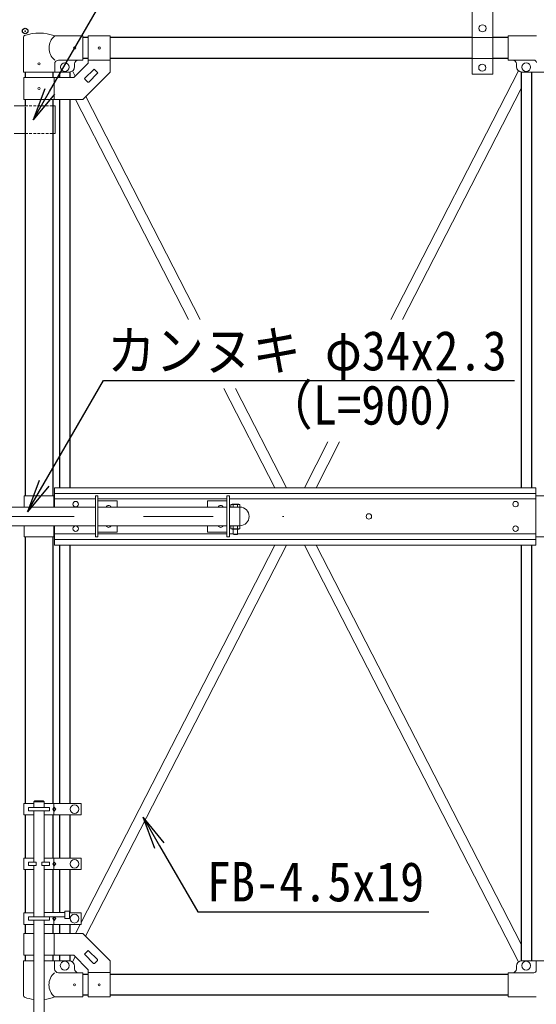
# Model space of a CAD drawing. Units: millimetres, scale not verified. Extents: x -6300 to 6300, y -4455 to 4455.
# Drawn here: x -2456 to -1512, y -1870 to -71 of the extents above; entities that cross this region are included whole.
import ezdxf
from ezdxf.enums import TextEntityAlignment as Align

# ---------------------------------------------------------------- set-up
doc = ezdxf.new("R2010")
doc.units = ezdxf.units.MM
doc.header["$LTSCALE"] = 20
doc.header["$PDMODE"] = 32
doc.header["$PDSIZE"] = 10
doc.linetypes.add('USER1', pattern=[50.8, 31.75, -6.35, 6.35, -6.35])
doc.linetypes.add('USER2', pattern=[0.375, 0.25, -0.125])
for name, color, linetype, lineweight in [('0-1_D-STR-TXT', 7, 'Continuous', 25), ('0-2_D-STR3', 3, 'Continuous', 13), ('0-3_D-STR1', 1, 'Continuous', 25), ('0-4_D-BMK', 2, 'USER1', 13), ('0-5_D-STR-DIM', 7, 'Continuous', 13), ('0-B_D-STR2', 7, 'Continuous', 13), ('0-E_1部材', 7, 'Continuous', 25)]:
    doc.layers.add(name, color=color, linetype=linetype, lineweight=lineweight)
doc.layers.add('0-A_Defpoints', color=7, linetype='Continuous')
doc.styles.add('ＭＳ ゴシック', font='')
doc.styles.get('ＭＳ ゴシック').set_extended_font_data('MS Gothic')

# ---------------------------------------------------------------- blocks, each defined once
blk = doc.blocks.new('MLeader7')
at = {"layer": '0-E_1部材'}
blk.add_line((-2208.97, -1585.56), (-2230.31, -1528.6), dxfattribs=at)
for points in [[(-2191.65, -1575.56), (-2230.31, -1528.6), (-2200.31, -1580.56)], [(-2200.31, -1580.56), (-2130.42, -1701.6), (-1718.77, -1701.6), (-1707.97, -1701.6)]]:
    blk.add_lwpolyline(points, dxfattribs=at)
blk = doc.blocks.new('MLeader8')
at = {"layer": '0-E_1部材'}
blk.add_line((-2402.78, -923.4), (-2441.44, -970.37), dxfattribs=at)
for points in [[(-2411.44, -918.4), (-2302.97, -730.52), (-1562.49, -730.52), (-1551.69, -730.52)], [(-2420.1, -913.4), (-2441.44, -970.37), (-2411.44, -918.4)]]:
    blk.add_lwpolyline(points, dxfattribs=at)
blk = doc.blocks.new('MLeader9')
at = {"layer": '0-5_D-STR-DIM', "lineweight": 25}
blk.add_line((-2392.51, -207.3), (-2431.17, -254.26), dxfattribs=at)
for points in [[(-2401.17, -202.3), (-2271.89, 21.63), (-1979.09, 21.63), (-1968.29, 21.63)], [(-2409.83, -197.3), (-2431.17, -254.26), (-2401.17, -202.3)]]:
    blk.add_lwpolyline(points, dxfattribs=at)

msp = doc.modelspace()

# ---------------------------------------------------------------- linework, layer by layer
at = {"layer": '0-2_D-STR3'}
for p, q in [((-1628.89, -37.93), (-1628.89, -170.93)), ((-1590.89, -37.93), (-1590.89, -170.93)), ((-2449.04, -166.93), (-2449.04, -103.24)), ((-2340.49, -100.93), (-2391.94, -100.93)), ((-2340.49, -100.93), (-2340.49, -144.93)), ((-2330.49, -100.68), (-2290.49, -100.68)), ((-2330.49, -100.68), (-2330.49, -150.36)), ((-2290.49, -100.68), (-2290.49, -166.93)), ((-1590.89, -103.71), (-1628.89, -103.71)), ((-1562.89, -100.93), (-1562.89, -144.93)), ((-1511.44, -100.93), (-1562.89, -100.93)), ((-1590.89, -142.16), (-1628.89, -142.16)), ((-2391.94, -166.93), (-2391.94, -151.93)), ((-2340.49, -144.93), (-2384.94, -144.93)), ((-2357.06, -176.93), (-2330.49, -150.36)), ((-2355.49, -151.93), (-2355.49, -156.93)), ((-2330.49, -145.18), (-2290.49, -145.18)), ((-1516.14, -144.93), (-1562.89, -144.93)), ((-1547.89, -151.93), (-1547.89, -156.93)), ((-2449.04, -166.93), (-2391.94, -166.93)), ((-2448.19, -176.93), (-2448.19, -216.93)), ((-2448.19, -176.93), (-2357.06, -176.93)), ((-2392.79, -176.93), (-2392.79, -216.93)), ((-2391.94, -166.93), (-2365.49, -166.93)), ((-2359.4, -164.78), (-2354.48, -174.35)), ((-2340.49, -216.93), (-2290.49, -166.93)), ((-2336.85, -178.22), (-2320.59, -161.96)), ((-2331.19, -185.3), (-2336.85, -179.64)), ((-2329.78, -185.3), (-2313.52, -169.03)), ((-2313.52, -167.62), (-2319.17, -161.96)), ((-1777.72, -619.28), (-1544.19, -164.78)), ((-1590.89, -170.93), (-1628.89, -170.93)), ((-1539.39, -167.35), (-1540.08, -166.66)), ((-1427.89, -166.93), (-1537.89, -166.93)), ((-1756.35, -619.28), (-1539.5, -197.21)), ((-2335.28, -211.72), (-2125.88, -619.28)), ((-2465.89, -228.88), (-2445.89, -228.88)), ((-2448.19, -216.93), (-2340.49, -216.93)), ((-2390.79, -228.88), (-2395.09, -228.88)), ((-2390.79, -228.88), (-2390.79, -278.88)), ((-2353.96, -216.93), (-2147.24, -619.28)), ((-2465.89, -278.88), (-2445.89, -278.88)), ((-2395.09, -278.88), (-2390.79, -278.88)), ((-2082.51, -745.26), (-1989.45, -926.38)), ((-2061.15, -745.26), (-1968.09, -926.38)), ((-1935.5, -926.38), (-1892.52, -842.72)), ((-1914.14, -926.38), (-1871.16, -842.72)), ((-2392.54, -926.38), (-1512.54, -926.38)), ((-2392.54, -926.38), (-2392.54, -961.88)), ((-1512.54, -926.38), (-1512.54, -1031.38)), ((-2447.49, -941.38), (-2447.49, -961.88)), ((-2447.49, -941.38), (-2392.54, -941.38)), ((-2393.49, -941.38), (-2393.49, -961.88)), ((-2392.54, -936.88), (-1512.54, -936.88)), ((-2317.49, -946.88), (-2392.54, -946.88)), ((-2317.49, -1016.38), (-2317.49, -941.38)), ((-2317.49, -941.38), (-2312.99, -941.38)), ((-2312.99, -1016.38), (-2312.99, -941.38)), ((-2076.99, -946.88), (-2312.99, -946.88)), ((-2312.99, -950.38), (-2277.49, -950.38)), ((-2277.49, -961.88), (-2277.49, -950.38)), ((-2112.49, -961.88), (-2112.49, -950.38)), ((-2076.99, -950.38), (-2112.49, -950.38)), ((-2076.99, -1016.38), (-2076.99, -941.38)), ((-2072.49, -941.38), (-2076.99, -941.38)), ((-2072.49, -1016.38), (-2072.49, -941.38)), ((-2072.49, -946.88), (-1512.54, -946.88)), ((-1512.54, -941.38), (-1454.09, -941.38)), ((-2317.49, -961.88), (-2594.29, -961.88)), ((-2076.99, -961.88), (-2312.99, -961.88)), ((-2053.54, -961.88), (-2072.49, -961.88)), ((-2069.64, -957.18), (-2069.64, -961.88)), ((-2053.44, -957.18), (-2069.64, -957.18)), ((-2055.48, -956.38), (-2067.74, -956.38)), ((-2065.54, -957.18), (-2065.54, -961.88)), ((-2057.54, -957.18), (-2057.54, -961.88)), ((-2053.54, -961.88), (-2053.54, -995.88)), ((-2053.44, -957.18), (-2053.44, -961.88)), ((-2317.49, -995.88), (-2594.29, -995.88)), ((-2393.49, -995.88), (-2393.49, -1016.38)), ((-2392.54, -995.88), (-2392.54, -1031.38)), ((-2076.99, -995.88), (-2312.99, -995.88)), ((-2312.99, -1007.38), (-2277.49, -1007.38)), ((-2277.49, -1007.38), (-2277.49, -995.88)), ((-2053.54, -995.88), (-2072.49, -995.88)), ((-2069.64, -995.88), (-2069.64, -1001.58)), ((-2053.44, -1001.58), (-2069.64, -1001.58)), ((-2055.1, -1002.38), (-2067.69, -1002.38)), ((-2065.54, -995.88), (-2065.54, -1001.58)), ((-2065.54, -1002.38), (-2065.54, -1011.08)), ((-2057.54, -995.88), (-2057.54, -1001.58)), ((-2057.54, -1002.38), (-2057.54, -1011.08)), ((-2053.44, -995.88), (-2053.44, -1001.58)), ((-2317.49, -1010.88), (-2392.54, -1010.88)), ((-2392.54, -1020.88), (-1512.54, -1020.88)), ((-2317.49, -1016.38), (-2312.99, -1016.38)), ((-2076.99, -1010.88), (-2312.99, -1010.88)), ((-2072.49, -1016.38), (-2076.99, -1016.38)), ((-2065.54, -1010.88), (-2072.49, -1010.88)), ((-2072.49, -1010.88), (-2065.54, -1010.88)), ((-2064.74, -1011.88), (-2065.54, -1011.08)), ((-2057.54, -1011.08), (-2065.54, -1011.08)), ((-2058.34, -1011.88), (-2064.74, -1011.88)), ((-2058.34, -1011.88), (-2057.54, -1011.08)), ((-2057.54, -1010.88), (-1512.54, -1010.88)), ((-1512.54, -1016.38), (-1454.09, -1016.38)), ((-2392.54, -1031.38), (-1512.54, -1031.38)), ((-2343.6, -1720.66), (-1989.45, -1031.38)), ((-2335.31, -1746.11), (-1968.09, -1031.38)), ((-1935.5, -1031.38), (-1544.19, -1792.98)), ((-1914.14, -1031.38), (-1539.5, -1760.55)), ((-2448.29, -1524.38), (-2448.29, -1503.38)), ((-2448.29, -1503.38), (-2430.1, -1503.38)), ((-2439.6, -1510.88), (-2439.6, -1516.88)), ((-2439.6, -1510.88), (-2401.6, -1510.88)), ((-2428.1, -1498.63), (-2430.1, -1500.63)), ((-2430.1, -1500.63), (-2430.1, -1510.88)), ((-2430.1, -1500.63), (-2411.1, -1500.63)), ((-2428.1, -1498.63), (-2413.1, -1498.63)), ((-2413.1, -1498.63), (-2411.1, -1500.63)), ((-2411.1, -1500.63), (-2411.1, -1510.88)), ((-2411.1, -1503.38), (-2343.6, -1503.38)), ((-2401.6, -1510.88), (-2401.6, -1516.88)), ((-2393.77, -1509.88), (-2395.1, -1513.88)), ((-2393.77, -1524.38), (-2393.77, -1503.38)), ((-2389.77, -1513.88), (-2393.77, -1509.88)), ((-2343.6, -1503.38), (-2343.6, -1524.38)), ((-2448.29, -1524.38), (-2430.1, -1524.38)), ((-2439.6, -1516.88), (-2401.6, -1516.88)), ((-2430.1, -1516.88), (-2430.1, -1610.88)), ((-2411.1, -1516.88), (-2411.1, -1610.88)), ((-2411.1, -1524.38), (-2343.6, -1524.38)), ((-2395.1, -1513.88), (-2393.77, -1517.88)), ((-2393.77, -1517.88), (-2389.77, -1513.88)), ((-2448.29, -1624.38), (-2448.29, -1603.38)), ((-2448.29, -1603.38), (-2430.1, -1603.38)), ((-2439.6, -1610.88), (-2439.6, -1616.88)), ((-2439.6, -1610.88), (-2425.6, -1610.88)), ((-2439.6, -1616.88), (-2425.6, -1616.88)), ((-2430.1, -1616.88), (-2430.1, -1710.88)), ((-2425.6, -1610.88), (-2425.6, -1616.88)), ((-2415.6, -1610.88), (-2401.6, -1610.88)), ((-2415.6, -1610.88), (-2415.6, -1616.88)), ((-2415.6, -1616.88), (-2401.6, -1616.88)), ((-2411.1, -1603.38), (-2343.6, -1603.38)), ((-2411.1, -1616.88), (-2411.1, -1710.88)), ((-2401.6, -1610.88), (-2401.6, -1616.88)), ((-2393.77, -1609.88), (-2395.1, -1613.88)), ((-2395.1, -1613.88), (-2393.77, -1617.88)), ((-2393.77, -1624.38), (-2393.77, -1603.38)), ((-2389.77, -1613.88), (-2393.77, -1609.88)), ((-2393.77, -1617.88), (-2389.77, -1613.88)), ((-2343.6, -1603.38), (-2343.6, -1624.38)), ((-2448.29, -1624.38), (-2430.1, -1624.38)), ((-2411.1, -1624.38), (-2343.6, -1624.38)), ((-2448.29, -1724.38), (-2448.29, -1703.38)), ((-2448.29, -1703.38), (-2430.1, -1703.38)), ((-2411.1, -1702.88), (-2373.1, -1702.88)), ((-2373.1, -1700.38), (-2365.1, -1700.38)), ((-2373.1, -1700.38), (-2373.1, -1713.38)), ((-2365.1, -1700.38), (-2365.1, -1713.38)), ((-2365.1, -1703.38), (-2343.6, -1703.38)), ((-2343.6, -1703.38), (-2343.6, -1724.38)), ((-2448.29, -1724.38), (-2430.1, -1724.38)), ((-2439.6, -1710.88), (-2439.6, -1716.88)), ((-2439.6, -1710.88), (-2401.6, -1710.88)), ((-2439.6, -1716.88), (-2401.6, -1716.88)), ((-2430.1, -1716.88), (-2430.1, -1976.63)), ((-2411.1, -1710.88), (-2373.1, -1710.88)), ((-2411.1, -1716.88), (-2411.1, -1976.63)), ((-2411.1, -1724.38), (-2343.6, -1724.38)), ((-2401.6, -1710.88), (-2401.6, -1716.88)), ((-2394.1, -1710.88), (-2395.1, -1713.88)), ((-2395.1, -1713.88), (-2393.77, -1717.88)), ((-2393.77, -1724.38), (-2393.77, -1710.88)), ((-2393.77, -1717.88), (-2389.77, -1713.88)), ((-2389.77, -1713.88), (-2392.77, -1710.88)), ((-2373.1, -1713.38), (-2365.1, -1713.38)), ((-2363.99, -1724.48), (-2363.89, -1724.38)), ((-2353.96, -1740.83), (-2345.51, -1724.38)), ((-2411.1, -1740.83), (-2340.6, -1740.83)), ((-2392.9, -1780.83), (-2392.9, -1740.83)), ((-2340.6, -1740.83), (-2290.6, -1790.83)), ((-2430.1, -1780.83), (-2448.3, -1780.83)), ((-2357.16, -1780.83), (-2411.1, -1780.83)), ((-2357.16, -1780.83), (-2330.6, -1807.4)), ((-2337.06, -1778.12), (-2331.4, -1772.47)), ((-2320.79, -1795.8), (-2337.06, -1779.54)), ((-2313.72, -1788.73), (-2329.98, -1772.47)), ((-2449.15, -1790.83), (-2430.1, -1790.83)), ((-2449.15, -1790.83), (-2449.15, -1854.52)), ((-2411.1, -1790.83), (-2365.6, -1790.83)), ((-2392.05, -1790.83), (-2392.05, -1805.83)), ((-2359.4, -1792.98), (-2354.51, -1783.48)), ((-2319.38, -1795.8), (-2313.72, -1790.15)), ((-2290.6, -1857.08), (-2290.6, -1790.83)), ((-1428, -1790.83), (-1538, -1790.83)), ((-1511.55, -1808.13), (-1511.55, -1790.83)), ((-2340.6, -1812.83), (-2385.05, -1812.83)), ((-2355.6, -1805.83), (-2355.6, -1800.83)), ((-2340.6, -1856.83), (-2340.6, -1812.83)), ((-2330.6, -1857.08), (-2330.6, -1807.4)), ((-2330.6, -1812.58), (-2290.6, -1812.58)), ((-1563, -1856.83), (-1563, -1812.83)), ((-1516.25, -1812.83), (-1563, -1812.83)), ((-1548, -1805.83), (-1548, -1800.83)), ((-2340.6, -1856.83), (-2392.05, -1856.83)), ((-2330.6, -1857.08), (-2290.6, -1857.08)), ((-1511.55, -1856.83), (-1563, -1856.83))]:
    msp.add_line(p, q, dxfattribs=at)
at = {"layer": '0-2_D-STR3', "linetype": 'USER2'}
for p, q in [((-2445.89, -228.88), (-2395.09, -228.88)), ((-2445.89, -278.88), (-2395.09, -278.88))]:
    msp.add_line(p, q, dxfattribs=at)
at = {"layer": '0-2_D-STR3'}
for points in [[(-2447.49, -995.88), (-2447.49, -1016.38), (-2392.54, -1016.38)], [(-2076.99, -1007.38), (-2112.49, -1007.38), (-2112.49, -995.88)], [(-2448.3, -1780.83), (-2448.3, -1740.83), (-2430.1, -1740.83)]]:
    msp.add_lwpolyline(points, dxfattribs=at)
for centre, radius in [((-1609.89, -86.93), 6.5), ((-1609.89, -86.93), 6.5), ((-2355.49, -122.93), 2), ((-2310.49, -122.93), 2), ((-2420.49, -151.93), 2), ((-2373.49, -157.93), 8), ((-1610.4, -158.93), 6.5), ((-1610.4, -158.93), 6.5), ((-1529.89, -157.93), 8), ((-2420.49, -196.93), 2), ((-2353.49, -956.38), 5), ((-1549.54, -956.38), 5), ((-1817.54, -978.88), 5), ((-2353.49, -1001.38), 5), ((-1549.54, -1001.38), 5), ((-2355.6, -1513.88), 8), ((-2355.6, -1613.88), 8), ((-2355.6, -1713.88), 8), ((-2373.6, -1799.83), 8), ((-1530, -1799.83), 8), ((-2355.6, -1834.83), 2), ((-2310.6, -1834.83), 2)]:
    msp.add_circle(centre, radius, dxfattribs=at)
for centre, radius, start, end in [((-2445.74, -103.24), 3.3, 109.22051, 180), ((-2420.49, -175.66), 80, 69.0916, 109.22051), ((-2373.74, -122.93), 28.55, 129.59418, 230.40582), ((-2384.94, -151.93), 7, 90, 180), ((-2365.49, -156.93), 10, 270, 0), ((-2348.49, -151.93), 7, 90, 180), ((-2319.88, -162.67), 1, 45, 135), ((-1554.89, -151.93), 7, 0, 90), ((-1537.89, -156.93), 10, 180, 270), ((-1516.14, -149.63), 4.7, 0, 90), ((-2336.14, -178.93), 1, 135, 225), ((-2314.22, -168.33), 1, 315, 45), ((-2330.49, -184.59), 1, 225, 315), ((-2293.49, -963.88), 5, 23.57818, 156.42182), ((-2088.49, -963.88), 5, 23.57818, 156.42182), ((-2067.59, -959.39), 3.02, 47.18249, 132.81751), ((-2061.54, -966.78), 10.4, 67.38014, 112.61986), ((-2055.49, -959.41), 3.03, 47.363, 132.637), ((-2053.54, -978.88), 17, 270, 90), ((-2293.49, -993.88), 5, 203.57818, 336.42182), ((-2088.49, -993.88), 5, 203.57818, 336.42182), ((-2067.59, -999.36), 3.02, 227.28053, 312.71947), ((-2061.54, -991.98), 10.4, 247.38014, 292.61986), ((-2055.49, -999.45), 2.96, 226.1605, 313.8395), ((-2336.35, -1778.83), 1, 135, 225), ((-2330.69, -1773.18), 1, 45, 135), ((-2365.6, -1800.83), 10, 0, 90), ((-2320.08, -1795.1), 1, 225, 315), ((-2314.43, -1789.44), 1, 315, 45), ((-1538, -1800.83), 10, 90, 180), ((-2373.85, -1834.83), 28.55, 129.59418, 230.40582), ((-2385.05, -1805.83), 7, 180, 270), ((-2348.6, -1805.83), 7, 180, 270), ((-1555, -1805.83), 7, 270, 0), ((-1516.25, -1808.13), 4.7, 270, 0), ((-2445.85, -1854.52), 3.3, 180, 250.77949), ((-2420.6, -1782.1), 80, 250.77949, 263.18003), ((-2420.6, -1782.1), 80, 276.81997, 290.9084)]:
    msp.add_arc(centre, radius, start, end, dxfattribs=at)
at = {"layer": '0-3_D-STR1'}
for p, q in [((-2330.49, -103.88), (-2340.49, -103.88)), ((-1628.89, -103.88), (-2290.49, -103.88)), ((-1562.89, -103.88), (-1590.89, -103.88)), ((-2330.49, -141.98), (-2340.49, -141.98)), ((-1628.89, -141.98), (-2290.49, -141.98)), ((-1562.89, -141.98), (-1590.89, -141.98)), ((-2445.89, -166.93), (-2445.89, -176.93)), ((-2395.09, -166.93), (-2395.09, -176.93)), ((-2382.99, -166.93), (-2382.99, -176.93)), ((-2363.99, -166.93), (-2363.99, -176.93)), ((-1539.39, -166.93), (-1539.39, -926.38)), ((-1520.39, -166.93), (-1520.39, -926.38)), ((-2445.89, -216.93), (-2445.89, -228.88)), ((-2445.89, -230.56), (-2445.89, -941.38)), ((-2395.09, -216.93), (-2395.09, -228.88)), ((-2395.09, -228.88), (-2395.09, -941.38)), ((-2382.99, -216.93), (-2382.99, -926.38)), ((-2363.99, -216.93), (-2363.99, -926.38)), ((-2445.89, -1016.38), (-2445.89, -1503.38)), ((-2395.09, -1016.38), (-2395.09, -1503.38)), ((-2382.99, -1031.38), (-2382.99, -1503.38)), ((-2363.99, -1031.38), (-2363.99, -1503.38)), ((-1539.39, -1031.38), (-1539.39, -1790.83)), ((-1520.39, -1031.38), (-1520.39, -1790.83)), ((-2445.89, -1524.38), (-2445.89, -1603.38)), ((-2395.09, -1524.38), (-2395.09, -1603.38)), ((-2382.99, -1524.38), (-2382.99, -1603.38)), ((-2363.99, -1524.38), (-2363.99, -1603.38)), ((-2445.89, -1624.38), (-2445.89, -1703.38)), ((-2395.09, -1624.38), (-2395.09, -1702.88)), ((-2382.99, -1624.38), (-2382.99, -1702.88)), ((-2363.99, -1624.38), (-2363.99, -1703.38)), ((-2445.89, -1724.38), (-2445.89, -1740.83)), ((-2395.09, -1724.38), (-2395.09, -1740.83)), ((-2382.99, -1724.38), (-2382.99, -1740.83)), ((-2363.99, -1724.38), (-2363.99, -1740.83)), ((-2446, -1780.83), (-2446, -1790.83)), ((-2395.2, -1780.83), (-2395.2, -1790.83)), ((-2382.99, -1780.83), (-2382.99, -1790.83)), ((-2363.99, -1780.83), (-2363.99, -1790.83)), ((-2330.6, -1815.78), (-2340.6, -1815.78)), ((-1563, -1815.78), (-2290.6, -1815.78)), ((-2330.6, -1853.88), (-2340.6, -1853.88)), ((-1563, -1853.88), (-2290.6, -1853.88))]:
    msp.add_line(p, q, dxfattribs=at)
at = {"layer": '0-4_D-BMK'}
msp.add_line((-2991.42, -978.88), (-1973.34, -978.88), dxfattribs=at)
at = {"layer": '0-A_Defpoints'}
msp.add_point((-2445.89, -91.94), dxfattribs=at)
at = {"layer": '0-B_D-STR2'}
msp.add_line((-1939.7, -758.21), (-1943.82, -754.09), dxfattribs=at)

# ---------------------------------------------------------------- block references
at = {"layer": '0-5_D-STR-DIM'}
msp.add_blockref('MLeader9', (0, 0), dxfattribs=at)
at = {"layer": '0-E_1部材'}
for name in ['MLeader8', 'MLeader7']:
    msp.add_blockref(name, (0, 0), dxfattribs=at)

# ---------------------------------------------------------------- texts
at = {"layer": '0-1_D-STR-TXT', "style": 'ＭＳ ゴシック', "width": 0.9}
for s, p in [('カンヌキ φ34x2.3', (-2296.15, -733.61)), ('（L=900）', (-2008.73, -832.83)), ('FB-4.5x19', (-2114.03, -1704.05))]:
    msp.add_text(s, height=72.14, dxfattribs=at).set_placement(p, align=Align.BOTTOM_LEFT)

doc.saveas('drawing.dxf')
